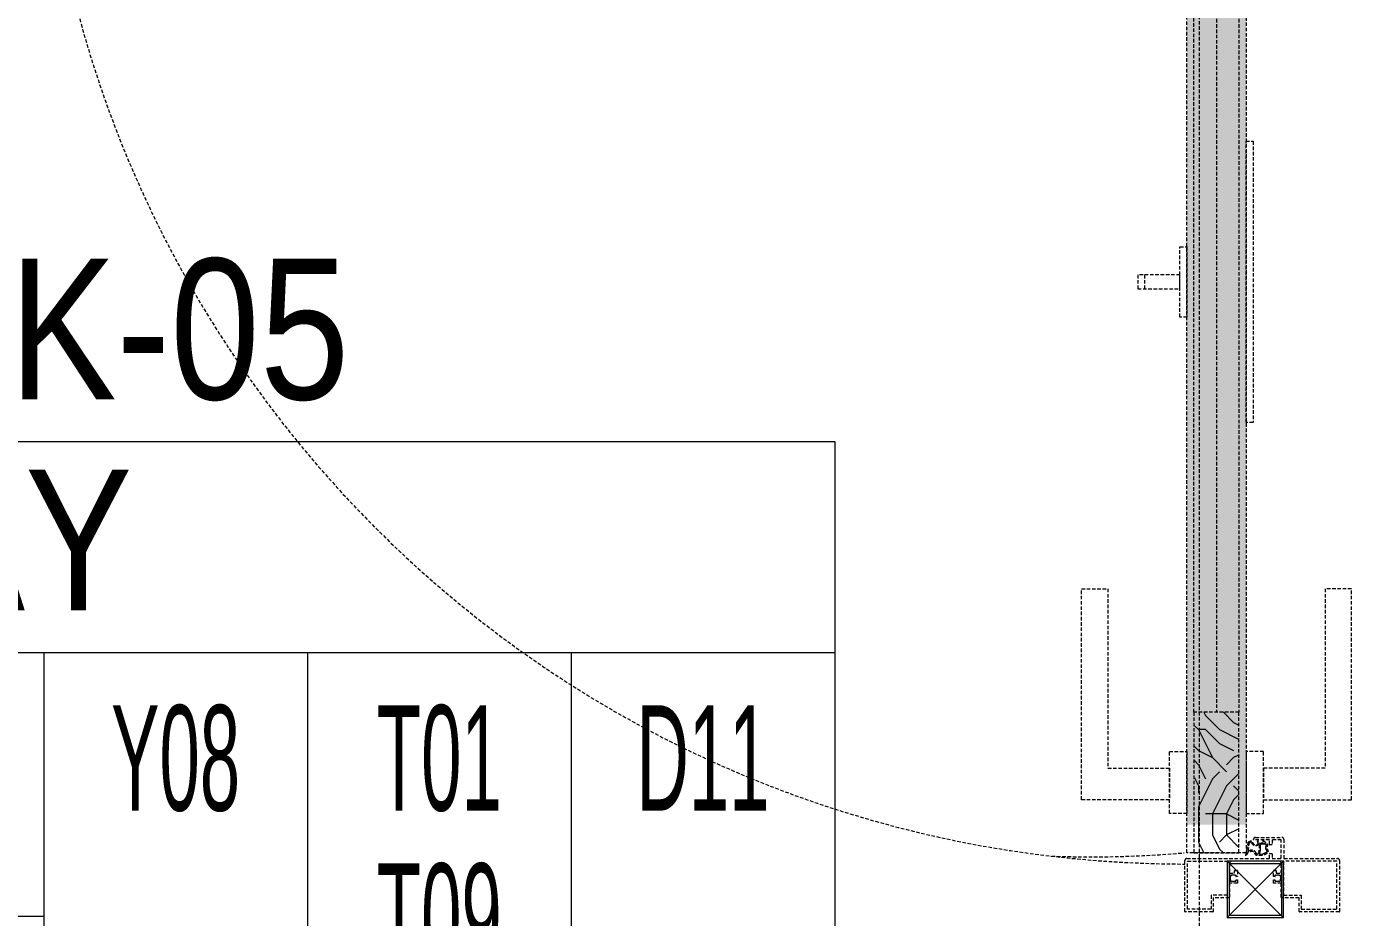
# Model space of a CAD drawing. Extents: x -1457 to 23780, y -2071 to 4205.
# Drawn here: x 1304.1 to 1398.3, y 412 to 475.4 of the extents above; entities that cross this region are included whole.
import ezdxf
from ezdxf.enums import TextEntityAlignment as Align

# ---------------------------------------------------------------- set-up
doc = ezdxf.new("R2010")
doc.units = 0
doc.header["$MEASUREMENT"] = 0
doc.linetypes.add('HIDDEN', pattern=[0.375, 0.25, -0.125])
doc.layers.get('0').update_dxf_attribs({"color": 9, "lineweight": 9})
doc.layers.add('10', color=9, linetype='Continuous', lineweight=9)
doc.layers.add('M-TEFRIS2-015', color=129, linetype='Continuous', lineweight=9)
doc.styles.add('Arial', font='arial.ttf', dxfattribs={"height": 2.5})
doc.styles.add('MuuM_TEXT-STANDART', font='ARIALN.TTF')

# ---------------------------------------------------------------- blocks, each defined once
blk = doc.blocks.new('p-korkasa_40x40')
at = {"layer": '10'}
for points in [[(-2, -2), (-2, -2, 4.557571570274368), (-2, -2), (2, -2.000000000000454, 6.895317174706505), (2, -2.000000000000454), (2, -2.000000000000454), (2, 2.000000000000454), (-2, 2), (-2, -2)], [(-1.85000000000582, -1.85000000000582), (-1.85000000000582, 1.85000000000582), (1.85000000000582, 1.85000000000582), (1.85000000000582, -1.85000000000582), (-1.85000000000582, -1.85000000000582, -4.556434831823175), (-1.85000000000582, -1.85000000000582)]]:
    blk.add_lwpolyline(points, format="xyb", close=True, dxfattribs=at)
for points in [[(2, -2.000000000000454), (-2, 2)], [(2, 2.000000000000454), (-2, -1.96874570933869)]]:
    blk.add_lwpolyline(points, dxfattribs=at)
blk = doc.blocks.new('0_roomno2')
blk.add_lwpolyline([(19.375, -10.50000000000218), (0, -10.50000000000218), (0, 0), (19.375, 0)], close=True)
for points in [[(0, -3.000000000001454), (19.375, -3.000000000001454)], [(8.125, -3.000000000001454), (8.125, -10.50000000000218)], [(11.875, -3.000000000001454), (11.875, -10.50000000000218)], [(15.625, -3.000000000001454), (15.625, -10.50000000000218)], [(0, -6.750000000001456), (8.125, -6.750000000001456)]]:
    blk.add_lwpolyline(points)
at = {"style": 'Arial'}
blk.add_attdef('ODANO', (0, 1.170000000001164), '', height=2, dxfattribs=at)
blk.add_attdef('MEKANADI', text='', height=2, dxfattribs=at).set_placement((0.3500000000000002, -3.000000000001454), align=Align.BOTTOM_LEFT)
at = {"style": 'MuuM_TEXT-STANDART', "width": 0.6}
for tag, p in [('YER01', (10, -4.500000000001454)), ('TAVAN01', (13.75, -4.500000000001454)), ('DUVAR01', (17.5, -4.500000000001454)), ('YER02', (10, -6.750000000001456)), ('TAVAN02', (13.75, -6.750000000001456)), ('DUVAR02', (17.5, -6.750000000001456)), ('YER03', (10, -9.000000000001457)), ('TAVAN03', (13.75, -9.000000000001457)), ('DUVAR03', (17.5, -9.000000000001457))]:
    blk.add_attdef(tag, text='', height=1.5, dxfattribs=at).set_placement(p, align=Align.MIDDLE_CENTER)
for tag, p in [('M2', (0.3500000000000001, -4.875000000001454)), ('TEMIZTAVANYUKSEKLIGI', (1.799999999999999, -8.607952679349546))]:
    blk.add_attdef(tag, text='', height=1.5, dxfattribs=at).set_placement(p, align=Align.MIDDLE_LEFT)

msp = doc.modelspace()

# ---------------------------------------------------------------- hatches: boundary and pattern name
at = {"layer": 'M-TEFRIS2-015', "linetype": 'HIDDEN', "lineweight": 0}
h = msp.add_hatch(color=256, dxfattribs=at)
h.dxf.hatch_style = 1
h.paths.add_polyline_path([(1386.630007707659, 497.3997076601809), (1386.630007707659, 418.6050017777525), (1390.83000770766, 418.6050017777525), (1390.83000770766, 497.3997076601809)])
h = msp.add_hatch(dxfattribs=at)
h.set_pattern_fill('LOGEND', color=256, scale=10, style=0)
h.set_pattern_definition([(180, (2903.941827817016, -1465.639526717205), (-9.999999999999996, -10), [3, -7]), (180, (2903.941827817016, -1466.139526717205), (-9.999999999999996, -10), [3, -7]), (180, (2903.441827817016, -1467.139526717205), (-9.999999999999996, -10), [2, -8]), (180, (2902.941827817016, -1468.139526717205), (-9.999999999999996, -10), [1.5, -8.5]), (180, (2902.941827817016, -1469.139526717205), (-9.999999999999996, -10), [1, -9]), (180, (2905.441827817016, -1470.139526717205), (-9.999999999999996, -10), [0.5, -2.5, 0.5, -6.5]), (180, (2903.941827817016, -1470.639526717205), (-9.999999999999996, -10), [0.5, -4, 1.5, -4]), (180, (2901.941827817016, -1471.139526717205), (-9.999999999999996, -10), [0.5, -0.5, 0.5, -8.5]), (180, (2902.441827817016, -1471.639526717205), (-9.999999999999996, -10), [0.5, -9.5]), (180, (2902.941827817016, -1472.639526717205), (-9.999999999999996, -10), [1.5, -8.5]), (180, (2902.941827817016, -1473.639526717205), (-9.999999999999996, -10), [2, -8]), (180, (2903.441827817016, -1474.639526717205), (-9.999999999999996, -10), [2.5, -3, 0.5, -4]), (270, (2907.441827817016, -1468.639526717205), (10, -9.999999999999996), [0.5, -1, 2.5, -6]), (270, (2906.941827817016, -1469.639526717205), (10, -9.999999999999996), [0.5, -0.5, 1.5, -7.5]), (270, (2906.441827817016, -1473.639526717205), (10, -9.999999999999996), [1, -9]), (270, (2905.941827817016, -1469.639526717205), (10, -9.999999999999996), [2, -3, 0.5, -4.5]), (270, (2905.441827817016, -1475.139526717205), (10, -9.999999999999996), [0.5, -9.5]), (270, (2904.941827817016, -1470.139526717205), (10, -9.999999999999996), [1.5, -8.5]), (270, (2903.941827817016, -1470.639526717205), (10, -9.999999999999996), [1, -9]), (270, (2902.941827817016, -1470.639526717205), (10, -9.999999999999996), [0.5, -1.5, 1.5, -6.5]), (270, (2902.441827817016, -1471.139526717205), (10, -9.999999999999996), [0.5, -9.5]), (270, (2901.941827817016, -1469.139526717205), (10, -9.999999999999996), [1.399999999999999, -8.6]), (270, (2901.441827817016, -1467.139526717205), (10, -9.999999999999996), [1, -9]), (270, (2900.441827817016, -1471.139526717205), (10, -9.999999999999996), [0.5, -9.5]), (270, (2899.441827817016, -1470.639526717205), (10, -9.999999999999996), [1.5, -8.5]), (270, (2898.441827817016, -1470.639526717205), (10, -9.999999999999996), [1.5, -8.5]), (225.0000000000001, (2899.941827817016, -1466.639526717205), (3.3e-15, -10.00000000019025), [0.7071000000000001, -0.7071000000000001, 0.7071000000000001, -12.02083562]), (225.0000000000001, (2901.941827817016, -1469.139526717205), (3.3e-15, -10.00000000019025), [1.414199999999999, -12.72793562]), (225.0000000000001, (2905.941827817016, -1474.139526717205), (3.3e-15, -10.00000000019025), [1.414199999999999, -12.72793562]), (225.0000000000001, (2903.941827817016, -1471.639526717205), (3.3e-15, -10.00000000019025), [1.414199999999999, -12.72793562]), (225.0000000000001, (2903.441827817016, -1469.639526717205), (3.3e-15, -10.00000000019025), [1.414199999999999, -12.72793562]), (225.0000000000001, (2900.441827817016, -1467.639526717205), (3.3e-15, -10.00000000019025), [1.414199999999999, -12.72793562]), (225.0000000000001, (2901.441827817016, -1468.139526717205), (3.3e-15, -10.00000000019025), [2.121319999999998, -12.02081562]), (225.0000000000001, (2904.441827817016, -1472.639526717205), (3.3e-15, -10.00000000019025), [0.7071000000000001, -13.43503562]), (225.0000000000001, (2904.941827817016, -1473.639526717205), (3.3e-15, -10.00000000019025), [0.7071000000000001, -13.43503562]), (225.0000000000001, (2900.941827817016, -1473.639526717205), (3.3e-15, -10.00000000019025), [0.7071000000000001, -13.43503562]), (225.0000000000001, (2904.941827817016, -1468.639526717205), (3.3e-15, -10.00000000019025), [0.7071000000000001, -13.43503562]), (225.0000000000001, (2899.441827817016, -1472.139526717205), (3.3e-15, -10.00000000019025), [0.7071000000000001, -13.43503562]), (225.0000000000001, (2902.941827817016, -1471.139526717205), (3.3e-15, -10.00000000019025), [0.7071000000000001, -13.43503562]), (225.0000000000001, (2901.941827817016, -1472.139526717205), (3.3e-15, -10.00000000019025), [0.7071000000000001, -13.43503562]), (315, (2902.441827817016, -1470.139526717205), (10.00000000019025, 3.3e-15), [0.7071000000000001, -0.7071000000000001, 2.121319999999998, -10.60661562]), (315, (2900.941827817016, -1470.139526717205), (10.00000000019025, 3.3e-15), [0.7071000000000001, -13.43503562]), (315, (2900.941827817016, -1466.639526717205), (10.00000000019025, 3.3e-15), [0.7071000000000001, -13.43503562]), (315, (2902.941827817016, -1469.139526717205), (10.00000000019025, 3.3e-15), [0.7071000000000001, -13.43503562]), (315, (2901.441827817016, -1471.139526717205), (10.00000000019025, 3.3e-15), [0.7071000000000001, -13.43503562]), (315, (2903.941827817016, -1468.639526717205), (10.00000000019025, 3.3e-15), [0.7071000000000001, -13.43503562]), (315, (2899.941827817016, -1468.639526717205), (10.00000000019025, 3.3e-15), [0.7071000000000001, -13.43503562]), (315, (2906.941827817016, -1465.639526717205), (10.00000000019025, 3.3e-15), [0.7071000000000001, -13.43503562]), (315, (2906.441827817016, -1466.139526717205), (10.00000000019025, 3.3e-15), [1.414199999999999, -12.72793562]), (315, (2905.941827817016, -1466.639526717205), (10.00000000019025, 3.3e-15), [1.414199999999999, -12.72793562]), (315, (2904.941827817016, -1466.639526717205), (10.00000000019025, 3.3e-15), [1.414199999999999, -12.72793562]), (315, (2904.441827817016, -1467.639526717205), (10.00000000019025, 3.3e-15), [1.414199999999999, -12.72793562]), (315, (2900.441827817016, -1471.639526717205), (10.00000000019025, 3.3e-15), [1.414199999999999, -12.72793562]), (315, (2898.441827817016, -1466.639526717205), (10.00000000019025, 3.3e-15), [1.414199999999999, -12.72793562]), (315, (2897.941827817016, -1474.639526717205), (10.00000000019025, 3.3e-15), [1.414199999999999, -12.72793562]), (315, (2897.941827817016, -1473.639526717205), (10.00000000019025, 3.3e-15), [1.414199999999999, -12.72793562]), (315, (2898.941827817016, -1473.139526717205), (10.00000000019025, 3.3e-15), [1.414199999999999, -12.72793562]), (315, (2905.941827817016, -1473.139526717205), (10.00000000019025, 3.3e-15), [2.121319999999998, -12.02081562]), (315, (2899.441827817016, -1472.139526717205), (10.00000000019025, 3.3e-15), [2.121319999999998, -12.02081562]), (206.5650512000001, (2904.941827817016, -1475.139526717205), (-10.00000000000094, -4.0006493e-09), [1.117999999999998, -21.24267976999997]), (206.5650512000001, (2904.941827817016, -1470.139526717205), (-10.00000000000094, -4.0006493e-09), [1.117999999999998, -21.24267976999997]), (206.5650512000001, (2903.941827817016, -1473.139526717205), (-10.00000000000094, -4.0006493e-09), [1.117999999999998, -21.24267976999997]), (206.5650512000001, (2900.941827817016, -1466.139526717205), (-10.00000000000094, -4.0006493e-09), [1.117999999999998, -21.24267976999997]), (206.5650512000001, (2901.441827817016, -1467.139526717205), (-10.00000000000094, -4.0006493e-09), [1.117999999999998, -21.24267976999997]), (206.5650512000001, (2904.441827817016, -1469.139526717205), (-10.00000000000094, -4.0006493e-09), [1.117999999999998, -21.24267976999997]), (206.5650512000001, (2904.441827817016, -1474.139526717205), (-10.00000000000094, -4.0006493e-09), [1.117999999999998, -21.24267976999997]), (206.5650512000001, (2901.441827817016, -1471.139526717205), (-10.00000000000094, -4.0006493e-09), [2.235999999999996, -20.12467976999998]), (243.4349488200001, (2901.441827817016, -1472.639526717205), (-5.099821e-10, -10.00000000000094), [1.117999999999975, -21.24267976999961]), (243.4349488200001, (2899.941827817016, -1469.639526717205), (-5.099821e-10, -10.00000000000094), [1.117999999999975, -21.24267976999961]), (243.4349488200001, (2904.941827817016, -1471.639526717205), (-5.099821e-10, -10.00000000000094), [1.117999999999975, -21.24267976999961]), (243.4349488200001, (2906.941827817016, -1472.139526717205), (-5.099821e-10, -10.00000000000094), [1.117999999999975, -21.24267976999961]), (243.4349488200001, (2900.941827817016, -1470.139526717205), (-5.099821e-10, -10.00000000000094), [1.117999999999975, -21.24267976999961]), (243.4349488200001, (2901.941827817016, -1470.139526717205), (-5.099821e-10, -10.00000000000094), [1.117999999999975, -21.24267976999961]), (243.4349488200001, (2905.941827817016, -1471.639526717205), (-5.099821e-10, -10.00000000000094), [2.23599999999995, -20.12467976999961]), (243.4349488200001, (2898.441827817016, -1468.139526717205), (-5.099821e-10, -10.00000000000094), [2.23599999999995, -20.12467976999961]), (243.4349488200001, (2899.441827817016, -1468.639526717205), (-5.099821e-10, -10.00000000000094), [2.23599999999995, -20.12467976999961]), (296.5650512000001, (2907.441827817016, -1467.139526717205), (4.0006526e-09, -10.00000000000094), [1.117999999999979, -21.24267976999967]), (296.5650512000001, (2907.441827817016, -1472.639526717205), (4.0006526e-09, -10.00000000000094), [1.117999999999979, -21.24267976999967]), (296.5650512000001, (2905.441827817016, -1465.639526717205), (4.0006526e-09, -10.00000000000094), [1.117999999999979, -21.24267976999967]), (296.5650512000001, (2906.441827817016, -1474.639526717205), (4.0006526e-09, -10.00000000000094), [1.117999999999979, -21.24267976999967]), (296.5650512000001, (2905.441827817016, -1468.639526717205), (4.0006526e-09, -10.00000000000094), [1.117999999999979, -21.24267976999967]), (296.5650512000001, (2903.441827817016, -1469.639526717205), (4.0006526e-09, -10.00000000000094), [1.117999999999979, -21.24267976999967]), (296.5650512000001, (2902.441827817016, -1471.639526717205), (4.0006526e-09, -10.00000000000094), [1.117999999999979, -21.24267976999967]), (296.5650512000001, (2906.941827817016, -1467.639526717205), (-3.2114650989e-06, -10.00000160773382), [1.117999999999979, -21.24267976999967]), (296.5650512000001, (2904.441827817016, -1469.139526717205), (4.0006526e-09, -10.00000000000094), [1.117999999999979, -21.24267976999967]), (296.5650512000001, (2901.441827817016, -1468.139526717205), (4.0006526e-09, -10.00000000000094), [1.117999999999979, -21.24267976999967]), (296.5650512000001, (2900.441827817016, -1469.139526717205), (4.0006526e-09, -10.00000000000094), [1.117999999999979, -21.24267976999967]), (296.5650512000001, (2898.441827817016, -1472.139526717205), (4.0006526e-09, -10.00000000000094), [1.117999999999979, -21.24267976999967]), (296.5650512000001, (2905.941827817016, -1475.139526717205), (4.0006526e-09, -10.00000000000094), [1.117999999999979, -21.24267976999967]), (296.5650512000001, (2907.441827817016, -1474.639526717205), (4.0006526e-09, -10.00000000000094), [2.235999999999958, -20.12467976999968]), (296.5650512000001, (2905.941827817016, -1467.639526717205), (4.0006526e-09, -10.00000000000094), [2.235999999999958, -20.12467976999968]), (333.4349488200001, (2907.441827817016, -1466.139526717205), (10.00000000000094, -5.099854e-10), [1.117999999999995, -21.24267976999997]), (333.4349488200001, (2898.941827817016, -1465.639526717205), (10.00000000000094, -5.099854e-10), [1.117999999999995, -21.24267976999997]), (333.4349488200001, (2899.441827817016, -1470.639526717205), (10.00000000000094, -5.099854e-10), [1.117999999999995, -21.24267976999997]), (333.4349488200001, (2903.441827817016, -1467.139526717205), (10.00000000000094, -5.099854e-10), [1.117999999999995, -21.24267976999997]), (333.4349488200001, (2903.941827817016, -1466.139526717205), (10.00000000000094, -5.099854e-10), [1.117999999999995, -21.24267976999997]), (333.4349488200001, (2902.941827817016, -1468.139526717205), (10.00000000000094, -5.099854e-10), [1.117999999999995, -21.24267976999997]), (333.4349488200001, (2899.941827817016, -1474.139526717205), (10.00000000000094, -5.099854e-10), [1.117999999999995, -21.24267976999997]), (333.4349488200001, (2898.941827817016, -1474.639526717205), (10.00000000000094, -5.099854e-10), [2.235999999999995, -20.12467976999997])])
h.paths.add_polyline_path([(1390.33000770766, 420.3370451003793), (1390.297678998588, 420.3370451003793), (1390.297678998588, 421.1320359404854), (1390.33000770766, 421.1320359404854), (1390.33000770766, 421.6500017778308), (1390.297678998588, 421.6500017778308), (1390.297678998588, 422.6000017778279), (1387.162336416732, 422.6000017778279), (1387.162336416732, 421.6500017778308), (1387.130007707659, 421.6500017778308), (1387.130007707659, 421.1320359404854), (1387.162336416732, 421.1320359404854), (1387.162336416732, 420.3370451003793), (1387.130007707659, 420.3370451003793), (1387.130007707659, 416.6000017778279), (1390.33000770766, 416.6000017778279)])
h.paths.add_polyline_path([(1390.297678998588, 424.0679676151703), (1390.297678998588, 424.8629584552764), (1390.33000770766, 424.8629584552764), (1390.33000770766, 426.5999131923891), (1387.130007707659, 426.5999131923891), (1387.130007707659, 424.8629584552764), (1387.162336416732, 424.8629584552764), (1387.162336416732, 424.0679676151703), (1387.130007707659, 424.0679676151703), (1387.130007707659, 423.5500017778322), (1387.162336416732, 423.5500017778249), (1387.162336416732, 422.6000017778279), (1390.297678998588, 422.6000017778279), (1390.297678998588, 423.5500017778249), (1390.33000770766, 423.5500017778249), (1390.33000770766, 424.0679676151703)])
h = msp.add_hatch(color=256, dxfattribs=at)
edge = h.paths.add_edge_path()
edge.add_spline(control_points=[(1392.036983317419, 417.4875849081363), (1392.090645152977, 417.448111251957), (1392.187889908604, 417.3765779916866), (1392.28237865636, 417.2697990549714), (1392.389973146484, 417.1836561201053), (1392.335140735311, 417.0748472653577), (1392.299365837403, 416.9726045342904), (1392.323638926464, 416.8640662662947), (1392.390985115555, 416.7795992070387), (1392.393682508846, 416.6864932934259), (1392.390199992918, 416.5719049740728), (1392.22877191981, 416.5007556173441), (1392.055616210262, 416.416275801821), (1391.820895204117, 416.395587787214), (1391.664388557092, 416.4208048923319), (1391.517092218266, 416.4138611055023), (1391.504467179868, 416.5276858431316), (1391.420500364471, 416.5995365107083), (1391.335407348273, 416.7129635865276), (1391.210456884204, 416.6907064120242), (1391.09384595447, 416.6731897568025), (1390.948190137235, 416.6324224687851), (1390.900465839459, 416.5055644163804), (1390.851973847279, 416.3281584765064), (1390.830200101769, 416.3762359973043), (1390.823101392631, 416.400548563528)], knot_values=[0, 0, 0, 0, 1.972481329933421, 3.574485720078666, 4.459231721842631, 5.627326994262999, 6.631388320856649, 7.787072978740821, 8.75015276194368, 9.776376719050775, 10.52172028727109, 11.98318526219924, 14.34903833668033, 16.62296311174929, 18.66660599276623, 19.53265988375316, 20.30320742306432, 21.53106540985929, 22.8950020509257, 24.14050273090668, 24.94140504827469, 26.57643914558082, 28.1214307914516, 29.40842415818681, 30.06904306217089, 30.06904306217089, 30.06904306217089, 30.06904306217089], degree=3, periodic=0)
edge.add_arc((1390.842299790576, 416.4061540533585), 0.0200000000000125, -189.69612773739186, -163.72341211280377, ccw=False)
edge.add_line((1390.822585493497, 416.4095225085912), (1390.985229493072, 417.3614164500941))
edge.add_spline(control_points=[(1390.985229493072, 417.3614164500977), (1391.031550747943, 417.3887897775858), (1391.097070919968, 417.4433056946291), (1391.200884415706, 417.4490576892276), (1391.263174485193, 417.4330596056825), (1391.256544648571, 417.4336970189324), (1391.280435089637, 417.362302728674), (1391.280435089637, 417.362302728674)], knot_values=[0, 0, 0, 0, 0.2230052084876708, 0.4469780816912642, 0.8022655540997069, 1.018676818468204, 1.060393501096338, 1.060393501096338, 1.060393501096338, 1.060393501096338], degree=3, periodic=0)
edge.add_arc((1391.514909220416, 417.4157659592165), 0.2404920685283454, -167.1553904040016, -38.85763869546319)
edge.add_spline(control_points=[(1391.702182129724, 417.2648842424169), (1391.684441466648, 417.2912039481671), (1391.685451435278, 417.3492567965586), (1391.631511389744, 417.445960109806), (1391.749263165562, 417.4443858362865), (1391.760593196799, 417.2513174695923), (1391.915031931236, 417.3138034113945), (1392.16289172992, 417.30124287121), (1392.028839469502, 417.417383378408), (1392.034766067234, 417.468471786633), (1392.036983317419, 417.4875849081363)], knot_values=[1.684532790128255, 1.684532790128255, 1.684532790128255, 1.684532790128255, 1.827512949640418, 2.001131811412198, 2.034132841388928, 2.383878172112238, 2.570749579948123, 2.81730155771981, 2.995364809708569, 3.101801527567439, 3.101801527567439, 3.101801527567439, 3.101801527567439], degree=3, periodic=0)
edge = h.paths.add_edge_path(flags=16)
edge.add_spline(control_points=[(1391.011673775873, 416.707551333624), (1391.028319053534, 416.7238300730824), (1391.047650359244, 416.7400837270252), (1391.085306554294, 416.7628785428533), (1391.099887518372, 416.7699050829324), (1391.10841273854, 416.7737748017025)], knot_values=[4.696285649924368, 4.696285649924368, 4.696285649924368, 4.696285649924368, 4.79612257682362, 4.79612257682362, 4.854419796380462, 4.854419796380462, 4.854419796380462, 4.854419796380462], degree=3, periodic=0)
edge.add_spline(control_points=[(1391.10841273854, 416.7737748017025), (1391.111439315278, 416.7736096056033), (1391.114476544037, 416.7736574609007), (1391.124276191378, 416.774004266932), (1391.13189163883, 416.7745161827406), (1391.148360189316, 416.7759316280863), (1391.157043958774, 416.7768046813217), (1391.17471694461, 416.7788398863704), (1391.183412986778, 416.7799793775193), (1391.208794622285, 416.7836637597575), (1391.227115309364, 416.786535461717), (1391.268763494849, 416.7898079060033), (1391.292039067324, 416.7904970256277), (1391.329185787465, 416.7844535744734), (1391.342066002082, 416.7812214465303), (1391.373560856817, 416.7702323379126), (1391.390617951525, 416.7608645513392), (1391.420626876352, 416.7402678223079), (1391.433637778147, 416.7287547862288), (1391.457059346863, 416.7057050828007), (1391.467219533275, 416.6945459665803), (1391.485164305413, 416.673770729547), (1391.493132073701, 416.6639948487718), (1391.509048714521, 416.6448347577243), (1391.517204150005, 416.6350385211699), (1391.539912132732, 416.6055999203454), (1391.554768403334, 416.5841665777189), (1391.56736896425, 416.5585889879512)], knot_values=[3.795205768767631, 3.795205768767631, 3.795205768767631, 3.795205768767631, 3.825435281411388, 3.825435281411388, 3.876175829762433, 3.876175829762433, 3.923120005564896, 3.923120005564896, 3.970064181367359, 3.970064181367359, 4.056079576782028, 4.056079576782028, 4.1420949721967, 4.1420949721967, 4.181856208153813, 4.181856208153813, 4.244411595576305, 4.244411595576305, 4.309456277789172, 4.309456277789172, 4.374500960002043, 4.374500960002043, 4.436400391423946, 4.436400391423946, 4.498299822845847, 4.498299822845847, 4.605733337985941, 4.605733337985941, 4.605733337985941, 4.605733337985941], degree=3, periodic=0)
edge.add_arc((1391.635544937562, 416.5921752450158), 0.0759999999999773, -153.7732677223272, -27.22218999252709)
edge.add_arc((1390.731878220777, 416.9772267470544), 1.058097748058568, -383.3761552425167, -348.8376998673891)
edge.add_arc((1391.750333807558, 417.1782122623335), 0.0200000000000284, -348.9000715373778, -239.8045860840282)
edge.add_arc((1391.525456724888, 417.4619988612321), 0.3422998841750275, -515.5119483040049, -411.12873204405867, ccw=False)
edge.add_arc((1391.146681207079, 417.2980223402119), 0.0708012071070941, -341.8184495585258, -180.1577279099494)
edge.add_line((1391.07588026825, 417.2982172465781), (1390.977975652022, 416.7252184807076))
edge.add_arc((1390.997689949101, 416.7218500254821), 0.019999999999999, -189.6961277305409, -45.63783906560229)
edge = h.paths.add_edge_path(flags=16)
edge.add_spline(control_points=[(1391.881515007673, 416.4722238999457), (1391.883446699339, 416.4727572476477), (1391.885380426338, 416.4732956704902), (1391.920586570865, 416.4831788374649), (1391.95446876618, 416.4939884126652), (1391.98892921575, 416.5058144624127), (1391.990070645108, 416.5062071522698), (1391.991211487744, 416.5066006077832)], knot_values=[2.606882164150666, 2.606882164150666, 2.606882164150666, 2.606882164150666, 2.618308665253161, 2.618308665253161, 2.814704777591772, 2.814704777591772, 2.821436412206805, 2.821436412206805, 2.821436412206805, 2.821436412206805], degree=3, periodic=0)
edge.add_spline(control_points=[(1391.991211487744, 416.5066006077832), (1392.023354842902, 416.5176862561129), (1392.055032434066, 416.5293797030245), (1392.087749070295, 416.5420388411076), (1392.089253863513, 416.5426225579431), (1392.090758898805, 416.5432078258746)], knot_values=[2.408074102405524, 2.408074102405524, 2.408074102405524, 2.408074102405524, 2.597738580129102, 2.597738580129102, 2.606882164150666, 2.606882164150666, 2.606882164150666, 2.606882164150666], degree=3, periodic=0)
edge.add_spline(control_points=[(1392.090758898805, 416.5432078258746), (1392.105417278173, 416.5489080772095), (1392.120098620246, 416.554755464349), (1392.151314176583, 416.5674640708166), (1392.167953389053, 416.5743959503234), (1392.1975944201, 416.5869917550444), (1392.21024424272, 416.5923920929781), (1392.222921132074, 416.5979450468003)], knot_values=[2.149006277224146, 2.149006277224146, 2.149006277224146, 2.149006277224146, 2.238060749371884, 2.238060749371884, 2.336258805541189, 2.336258805541189, 2.408074102405524, 2.408074102405524, 2.408074102405524, 2.408074102405524], degree=3, periodic=0)
edge.add_spline(control_points=[(1392.222921132074, 416.5979450468003), (1392.22757823627, 416.5999850334119), (1392.232238993409, 416.6020456171318), (1392.245569514358, 416.6080102681954), (1392.25360947353, 416.6118307683064), (1392.267777085781, 416.6189465453717), (1392.27393450982, 416.6222436850294), (1392.284290391824, 416.6282360481928), (1392.28832746097, 416.6307378737547), (1392.292064481779, 416.6337033709497)], knot_values=[1.977607441624772, 1.977607441624772, 1.977607441624772, 1.977607441624772, 2.003990200929743, 2.003990200929743, 2.053089229014396, 2.053089229014396, 2.101047753119271, 2.101047753119271, 2.149006277224144, 2.149006277224144, 2.149006277224144, 2.149006277224144], degree=3, periodic=0)
edge.add_arc((1392.279632333768, 416.6493699498897), 0.0200000000000304, -411.5663893431631, -360.5555631517887)
edge.add_spline(control_points=[(1392.299491779253, 416.6470030056735), (1392.29962596839, 416.6481288969298), (1392.299735109638, 416.6492721679388), (1392.300233630762, 416.6553793576095), (1392.300476451059, 416.6614911169236), (1392.30085463803, 416.6787189728275), (1392.300841918368, 416.6905710594001), (1392.300539801028, 416.7006403921914)], knot_values=[1.69878072459484, 1.69878072459484, 1.69878072459484, 1.69878072459484, 1.709176364630534, 1.709176364630534, 1.751194216338215, 1.751194216338215, 1.814824352558606, 1.814824352558606, 1.814824352558606, 1.814824352558606], degree=3, periodic=0)
edge.add_spline(control_points=[(1392.300539801028, 416.7006403921914), (1392.300536899897, 416.7007370846186), (1392.30053397208, 416.7008336126601), (1392.300253042402, 416.7099959665502), (1392.299665856121, 416.7178336845536), (1392.298395350117, 416.7278068300002), (1392.297911011035, 416.7308334817062), (1392.296796974151, 416.7364017874497), (1392.296335112896, 416.7383142659892), (1392.295071939072, 416.7429610692561), (1392.294111955107, 416.7457385837188), (1392.29225922369, 416.7498949914007), (1392.291521648909, 416.751388187171), (1392.289865737395, 416.7545826329733), (1392.289069645325, 416.7560789795825), (1392.286850055603, 416.760094397061), (1392.285823443017, 416.7618650637232), (1392.284731658725, 416.76369421048)], knot_values=[1.498288754767149, 1.498288754767149, 1.498288754767149, 1.498288754767149, 1.498899773643438, 1.498899773643438, 1.55638679152604, 1.55638679152604, 1.58513030046734, 1.58513030046734, 1.61387380940864, 1.61387380940864, 1.646408564364206, 1.646408564364206, 1.665384561853024, 1.665384561853024, 1.684360559341839, 1.684360559341839, 1.69878072459484, 1.69878072459484, 1.69878072459484, 1.69878072459484], degree=3, periodic=0)
edge.add_line((1392.284731658725, 416.76369421048), (1392.25869463909, 416.8073159499836))
edge.add_line((1392.258694639087, 416.8073159499836), (1392.22552139795, 416.8928284632639))
edge.add_line((1392.225521397952, 416.8928284632639), (1392.217323249144, 416.9684880883178))
edge.add_line((1392.217323249144, 416.9684880883215), (1392.23846021873, 417.073849901848))
edge.add_spline(control_points=[(1392.238460218734, 417.073849901848), (1392.241739638594, 417.0828771573579), (1392.245222364072, 417.0916369210609), (1392.256146164207, 417.1179782672989), (1392.263398765161, 417.1337313733093), (1392.268215879769, 417.1461774993149)], knot_values=[0.9322138717899155, 0.9322138717899155, 0.9322138717899155, 0.9322138717899155, 0.9728151593248144, 0.9728151593248144, 1.059280169269481, 1.059280169269481, 1.059280169269481, 1.059280169269481], degree=3, periodic=0)
edge.add_arc((1392.249564144182, 417.1533964161063), 0.0199999999999873, -384.1288367209763, -311.1876026072526)
edge.add_spline(control_points=[(1392.263013370888, 417.1681990611687), (1392.255482760876, 417.1750411411413), (1392.245197546272, 417.1839248757315), (1392.235463880719, 417.1928637870587), (1392.235448593477, 417.1928778269721), (1392.235433307553, 417.1928918665581)], knot_values=[0.6191493752113117, 0.6191493752113117, 0.6191493752113117, 0.6191493752113117, 0.6800377646677511, 0.6800377646677511, 0.6801335518299229, 0.6801335518299229, 0.6801335518299229, 0.6801335518299229], degree=3, periodic=0)
edge.add_line((1392.235433307553, 417.1928918665581), (1392.208595415995, 417.2183871824491))
edge.add_arc((1392.155437513349, 417.1640710947177), 0.0760000000000115, -314.38258039392, -291.8248503193476)
edge.add_line((1392.183692071609, 417.2346237696329), (1392.109027105997, 417.2376981959897))
edge.add_line((1392.109027105995, 417.2376981959824), (1392.025724473851, 417.2334577644579))
edge.add_line((1392.025724473853, 417.2334577644651), (1391.945828700043, 417.2293907554267))
edge.add_line((1391.945828700042, 417.2293907554267), (1391.899358587328, 417.2270252439703))
edge.add_line((1391.899358587329, 417.2270252439703), (1391.899352892496, 417.2270219884522))
edge.add_arc((1391.909596188998, 417.151715449043), 0.0760000000000394, -262.254088892707, -172.7718027218857)
edge.add_line((1391.834200168578, 417.1421530170919), (1391.834240593339, 417.1422987455371))
edge.add_line((1391.83424059334, 417.1422987455371), (1391.84663865197, 417.0754666805442))
edge.add_line((1391.846638651969, 417.0754666805442), (1391.855978969535, 416.9845026610783))
edge.add_line((1391.855978969539, 416.9845026610856), (1391.854745907388, 416.8560225383881))
edge.add_line((1391.854745907385, 416.8560225383844), (1391.847310889767, 416.7884428038196))
edge.add_line((1391.847310889771, 416.7884428038233), (1391.816172803082, 416.647604181213))
edge.add_arc((1390.874426127491, 416.9296769387947), 0.9830828253785207, -381.0841378559761, -376.6740540243768, ccw=False)
edge.add_arc((1391.86128793723, 416.5454827944268), 0.0760000000000061, -203.6945358760281, -74.56496054228647)

# ---------------------------------------------------------------- linework, layer by layer
for p, q in [((1383.629961630402, 456.7000017631144), (1383.629961630402, 457.7000017631144)), ((1390.822585493497, 416.4095225085985), (1390.985229493072, 417.3614164500977)), ((1390.977975652022, 416.7252184807076), (1391.076184762664, 417.2999993374542)), ((1392.152060839264, 417.2398887822201), (1391.899388108443, 417.2270267467102))]:
    msp.add_line(p, q, dxfattribs=at)
for points in [[(1387.500009171701, 347.0000000046348), (1264.499999999861, 347.0000000046348), (1264.499999999861, 427.0000000046566), (1184.499999999861, 427.0000000046566), (1184.499999999861, 516.9999946859389), (1387.500006494978, 516.9999982322843)], [(1390.83000770766, 416.6000017778279), (1386.630007707659, 416.5997076601634), (1386.630007707659, 497.3997076601809), (1390.829587539596, 497.4000017484068)], [(1390.33000770766, 426.5999131923891), (1387.130007707659, 426.5999131923891), (1387.130007707659, 489.3997190726295), (1390.330009067693, 489.399709008183)], [(1390.829797623628, 467.1997076601692), (1391.329797623628, 467.1997076601692), (1391.329797623628, 447.1997076601692), (1390.829797623628, 447.1997076601692)], [(1386.129961630402, 459.7000017631144), (1386.629961630402, 459.7000017631144), (1386.629961630402, 454.7000017631144), (1386.129961630402, 454.7000017631144)], [(1383.129961630402, 456.7000017631144), (1386.129961630402, 456.7000017631144), (1386.129961630402, 457.7000017631144), (1383.129961630402, 457.7000017631144)], [(1389.500007707658, 413.5800017778893), (1388.340007707655, 413.5800017778893), (1388.340007707655, 412.6000017778279), (1386.680007707659, 412.6000017778279), (1386.680007707659, 416.0000017778293), (1389.500007707658, 416.0000017778293)], [(1397.280007707661, 412.6000017778279), (1397.280007707661, 416.000001777822), (1393.500007707662, 416.0000017778293), (1393.500007707662, 413.5800017778893), (1394.76000770766, 413.5800017778893), (1394.76000770766, 412.6000017778279)]]:
    msp.add_lwpolyline(points, close=True, dxfattribs=at)
for points in [[(1388.730008387676, 489.3997125952956), (1388.730007707662, 426.5999131923891)], [(1385.379867291191, 420.3778120257703), (1379.129867291191, 420.3778120257703), (1379.129867291191, 435.3778120257703), (1381.004867291191, 435.3778120257703), (1381.004867291191, 422.6278120257703), (1381.004867291191, 422.6278120257703), (1385.379867291191, 422.6278120257703), (1385.379867291191, 420.3778120257703)], [(1392.080002836356, 420.3778023984232), (1398.330002836356, 420.3778023984232), (1398.330002836356, 435.3778023984232), (1396.455002836356, 435.3778023984232), (1396.455002836356, 422.6278023984232), (1396.455002836356, 422.6278023984232), (1392.080002836356, 422.6278023984232), (1392.080002836356, 420.3778023984232)], [(1387.130007707659, 426.5999131923891), (1387.130007707659, 426.5999131923891), (1387.130007707659, 416.6000017778279), (1390.33000770766, 416.6000017778279), (1390.33000770766, 426.5999132044453)], [(1386.629867291191, 419.4028120257681), (1385.379867291191, 419.4028120257681), (1385.379867291191, 423.8028120257695), (1386.629867291191, 423.8028120257695), (1386.629867291191, 419.4028120257681)], [(1390.830002836356, 419.402802398421), (1392.080002836356, 419.402802398421), (1392.080002836356, 423.8028023984225), (1390.830002836356, 423.8028023984225), (1390.830002836356, 419.402802398421)], [(1391.785294154473, 416.5445106924162), (1391.816172803079, 416.647604181213), (1391.847310889771, 416.7884428038233), (1391.854745907385, 416.8560225383844), (1391.855978969539, 416.9845026610856), (1391.846638651969, 417.0754666805442), (1391.83424059334, 417.1422987455371), (1391.849900607616, 417.1987520046532), (1391.899352892495, 417.2270219884522), (1391.945828700042, 417.2293907554267), (1392.025724473853, 417.2334577644651), (1392.109027105995, 417.2376981959824), (1392.183692071609, 417.2346237696329), (1392.208595415992, 417.2183871824454), (1392.235433307556, 417.1928918665581), (1392.269028348292, 417.1579947591017), (1392.23846021873, 417.0738499018407), (1392.217323249144, 416.9684880883215), (1392.225521397952, 416.8928284632639), (1392.258694639087, 416.8073159499836), (1392.284731658725, 416.76369421048), (1392.300539801028, 416.7006403921841), (1392.292064481782, 416.6337033709497), (1392.222921132074, 416.5979450468003), (1392.090758898808, 416.5432078258746), (1391.991211487744, 416.5066006077832), (1391.881515007673, 416.4722238999457), (1391.803817245531, 416.4957523249395), (1391.803817289641, 416.4957522739642), (1391.785294154473, 416.5445106924162)]]:
    msp.add_lwpolyline(points, dxfattribs=at)
msp.add_lwpolyline([(1394.625007707658, 412.4000017778235, -0.4142135623730951), (1394.600007707661, 412.4250017778249), (1394.600007707661, 413.400001777889), (1393.36500770766, 413.400001777889, -0.4142135623730951), (1393.340007707659, 413.4250017778904), (1393.340007707659, 414.4454558571379), (1392.781204623469, 414.4454558571379), (1392.781204623469, 414.6754558571411), (1392.89049394535, 414.6754558571411), (1392.854636052649, 414.6395979644367, 0.0916730868048769), (1392.925346730768, 414.5688872863175), (1392.961439041952, 414.604979597505, 0.2882609505077494), (1393.200970204984, 414.604979597505), (1393.237062516167, 414.5688872863175, 0.091673086804877), (1393.307773194287, 414.6395979644367), (1393.271680883103, 414.6756902756242, 0.2882609505067066), (1393.271680883103, 414.9152214386559), (1393.307773194287, 414.9513137498361, 0.09167308680455198), (1393.237062516167, 415.0220244279553), (1393.200970204984, 414.9859321167751, 0.2882609505077494), (1392.961439041952, 414.9859321167751), (1392.925346730768, 415.0220244279553, 0.0916730868044047), (1392.854636052649, 414.9513137498361), (1392.89049394535, 414.915455857139), (1392.781204623469, 414.915455857139), (1392.781204623469, 415.3204558571379, -0.4142135623730951), (1392.806204623466, 415.3454558571393), (1392.956204623468, 415.3454558571393, -0.4142135623730951), (1392.981204623469, 415.3204558571379), (1392.981204623469, 415.1454558571422), (1393.340007707659, 415.1454558571422), (1393.340007707659, 415.8500017778279, 0.4142135623730951), (1393.190007707661, 416.0000017778293), (1389.81000770766, 416.0000017778293, 0.4142135623730951), (1389.660007707658, 415.8500017778279), (1389.660007707658, 415.1454558571422), (1390.018810791851, 415.1454558571422), (1390.018810791851, 415.3204558571379, -0.4142135623730951), (1390.043810791849, 415.3454558571393), (1390.19381079185, 415.3454558571393, -0.4142135623730951), (1390.218810791852, 415.3204558571379), (1390.218810791852, 414.915455857139), (1390.109521469967, 414.915455857139), (1390.145379362668, 414.9513137498361, 0.0916730868044046), (1390.074668684552, 415.0220244279553), (1390.038576373365, 414.9859321167751, 0.2882609505077494), (1389.799045210333, 414.9859321167751), (1389.762952899149, 415.0220244279553, 0.09167308680455198), (1389.69224222103, 414.9513137498434), (1389.728334532218, 414.9152214386559, 0.2882609505067075), (1389.728334532218, 414.6756902756242), (1389.69224222103, 414.6395979644367, 0.0916730868048769), (1389.762952899149, 414.5688872863175), (1389.799045210333, 414.604979597505, 0.2882609505077494), (1390.038576373365, 414.604979597505), (1390.074668684549, 414.5688872863175, 0.091673086804877), (1390.145379362668, 414.6395979644367), (1390.109521469967, 414.6754558571411), (1390.218810791852, 414.6754558571411), (1390.218810791852, 414.4454558571379), (1389.660007707658, 414.4454558571379), (1389.660007707658, 413.4250017778904, -0.4142135623730951), (1389.63500770766, 413.400001777889), (1388.500007707658, 413.400001777889), (1388.500007707658, 412.4250017778249, -0.4142135623730951), (1388.475007707657, 412.4000017778235), (1386.505007707659, 412.4000017778235, -0.4142135623730951), (1386.480007707658, 412.4250017778249), (1386.480007707658, 416.0500017778249, -0.4142135623730951), (1386.630007707659, 416.2000017778264), (1392.500007707658, 416.2000017778264), (1392.500007707658, 416.5250017778235, -0.4142135623730951), (1392.52500770766, 416.5500017778249), (1392.655007707661, 416.5500017778249, -0.4142135623730951), (1392.680007707659, 416.5250017778235), (1392.680007707659, 416.2000017778264), (1393.340007707659, 416.2000017778264), (1393.340007707659, 417.5200017778261), (1392.680007707659, 417.5200017778261), (1392.680007707659, 417.195001777829, -0.4142135623730951), (1392.655007707661, 417.1700017778276), (1392.52500770766, 417.1700017778276, -0.4142135623730951), (1392.500007707658, 417.195001777829), (1392.500007707658, 417.5200017778261), (1391.360007707659, 417.5200017778261), (1391.360007707659, 417.5500017778249, -0.4142135623730951), (1391.51000770766, 417.7000017778264), (1393.370007707661, 417.7000017778264, -0.4142135623730951), (1393.520007707659, 417.5500017778249), (1393.520007707659, 416.2000017778264), (1397.33000770766, 416.2000017778264, -0.4142135623730951), (1397.480007707658, 416.0500017778249), (1397.480007707658, 412.4250017778249, -0.4142135623730951), (1397.455007707656, 412.4000017778235)], format="xyb", close=True, dxfattribs=at)
msp.add_lwpolyline([(1377.016903889096, 416.3676384834471, 0.0313811170518445), (1386.430007707659, 416.5997076601634)], format="xyb", dxfattribs=at)
for centre, radius, start, end in [((1386.630007707659, 497.3997076601809), 81.60029411766662, 180, 269.8946771961747), ((1390.997689949101, 416.7218500254821), 0.02, 170.3038722725782, 314.3621609305119), ((1391.146681207079, 417.2980223402119), 0.0708012071070867, 17.45484956218719, 181.5695422707347), ((1391.525456724888, 417.4619988612321), 0.3422998841750354, 204.4546906992063, 308.8712679557991), ((1391.514909220416, 417.4157659592165), 0.2404920685283614, 192.8446095960384, 321.1423613046938), ((1391.635544937562, 416.5921752450158), 0.076, 206.2267322656476, 332.7778100166986), ((1390.731878220777, 416.9772267470544), 1.058097748058572, 336.6238447583223, 11.16470343354496), ((1391.750333807558, 417.1782122623335), 0.02, 11.2270748506367, 120.1954139160153), ((1391.86128793723, 416.5454827944268), 0.076, 156.3054640785176, 285.4350394371058), ((1390.874426127491, 416.9296769387947), 0.983082825378532, 338.915862147615, 12.49067192019267), ((1391.909596188998, 417.151715449043), 0.076, 97.7459111072155, 185.782088052094), ((1392.155437513349, 417.1640710947177), 0.076, 45.61741960736307, 90.73287975446817), ((1392.249564144182, 417.1533964161063), 0.02, 338.8417053724892, 47.74268274704048), ((1392.279632333768, 416.6493699498897), 0.02, 308.4336106363136, 353.2032749973096)]:
    msp.add_arc(centre, radius, start, end, dxfattribs=at)
for points, knots in [([(1392.036983317419, 417.4875849081363), (1392.090645152977, 417.448111251957), (1392.187889908604, 417.3765779916866), (1392.28237865636, 417.2697990549714), (1392.389973146484, 417.1836561201053), (1392.335140735311, 417.0748472653577), (1392.299365837403, 416.9726045342904), (1392.323638926464, 416.8640662662947), (1392.390985115555, 416.7795992070387), (1392.393682508846, 416.6864932934259), (1392.390199992918, 416.5719049740728), (1392.22877191981, 416.5007556173441), (1392.055616210262, 416.416275801821), (1391.820895204117, 416.395587787214), (1391.664388557092, 416.4208048923319), (1391.517092218266, 416.4138611055023), (1391.504467179868, 416.5276858431316), (1391.420500364471, 416.5995365107083), (1391.335407348273, 416.7129635865276), (1391.210456884204, 416.6907064120242), (1391.09384595447, 416.6731897568025), (1390.948190137235, 416.6324224687851), (1390.880465839458, 416.5055644163804), (1390.851973847279, 416.3281584765064), (1390.830200101769, 416.3762359973043), (1390.823101392631, 416.400548563528)], [0, 0, 0, 0, 1.972481329933421, 3.574485720078666, 4.459231721842631, 5.627326994262999, 6.631388320856649, 7.787072978740821, 8.75015276194368, 9.776376719050775, 10.52172028727109, 11.98318526219924, 14.34903833668033, 16.62296311174929, 18.66660599276623, 19.53265988375316, 20.30320742306432, 21.53106540985929, 22.8950020509257, 24.14050273090668, 24.94140504827469, 26.57643914558082, 28.1214307914516, 29.40842415818681, 30.06904306217089, 30.06904306217089, 30.06904306217089, 30.06904306217089]), ([(1390.985229493072, 417.3614164500977), (1391.031550747943, 417.3887897775858), (1391.097070919968, 417.4433056946291), (1391.200884415706, 417.4490576892276), (1391.263174485193, 417.4330596056825), (1391.256544648571, 417.4336970189324), (1391.280435089637, 417.362302728674), (1391.280435089637, 417.362302728674)], [0, 0, 0, 0, 0.2230052084876708, 0.4469780816912642, 0.8022655540997069, 1.018676818468204, 1.060393501096338, 1.060393501096338, 1.060393501096338, 1.060393501096338]), ([(1391.702182129724, 417.2648842424169), (1391.684441466648, 417.2912039481671), (1391.685451435278, 417.3492567965586), (1391.631511389744, 417.445960109806), (1391.749263165562, 417.4443858362865), (1391.760593196799, 417.2513174695923), (1391.915031931236, 417.3138034113945), (1392.16289172992, 417.30124287121), (1392.028839469502, 417.417383378408), (1392.034766067234, 417.468471786633), (1392.036983317419, 417.4875849081363)], [1.684532790128255, 1.684532790128255, 1.684532790128255, 1.684532790128255, 1.827512949640418, 2.001131811412198, 2.034132841388928, 2.383878172112238, 2.570749579948123, 2.81730155771981, 2.995364809708569, 3.101801527567439, 3.101801527567439, 3.101801527567439, 3.101801527567439]), ([(1391.10841273854, 416.7737748017025), (1391.099887518372, 416.7699050829324), (1391.085306554294, 416.7628785428533), (1391.047650359244, 416.7400837270252), (1391.028319053534, 416.7238300730824), (1391.011673775873, 416.707551333624)], [4.696285649924367, 4.696285649924367, 4.696285649924367, 4.696285649924367, 4.754582869481209, 4.754582869481209, 4.854419796380462, 4.854419796380462, 4.854419796380462, 4.854419796380462]), ([(1391.56736896425, 416.5585889879512), (1391.554768403334, 416.5841665777189), (1391.539912132732, 416.6055999203454), (1391.517204150005, 416.6350385211699), (1391.509048714521, 416.6448347577243), (1391.493132073701, 416.6639948487718), (1391.485164305413, 416.673770729547), (1391.467219533275, 416.6945459665803), (1391.457059346863, 416.7057050828007), (1391.433637778147, 416.7287547862288), (1391.420626876352, 416.7402678223079), (1391.390617951525, 416.7608645513392), (1391.373560856817, 416.7702323379126), (1391.342066002082, 416.7812214465303), (1391.329185787465, 416.7844535744734), (1391.292039067324, 416.7904970256277), (1391.268763494849, 416.7898079060033), (1391.227115309364, 416.786535461717), (1391.208794622285, 416.7836637597575), (1391.183412986778, 416.7799793775193), (1391.17471694461, 416.7788398863704), (1391.157043958774, 416.7768046813217), (1391.148360189316, 416.7759316280863), (1391.13189163883, 416.7745161827406), (1391.124276191378, 416.774004266932), (1391.114476544037, 416.7736574609007), (1391.111439315278, 416.7736096056033), (1391.10841273854, 416.7737748017025)], [3.795205768767628, 3.795205768767628, 3.795205768767628, 3.795205768767628, 3.902639283907723, 3.902639283907723, 3.964538715329623, 3.964538715329623, 4.026438146751528, 4.026438146751528, 4.091482828964397, 4.091482828964397, 4.156527511177267, 4.156527511177267, 4.219082898599757, 4.219082898599757, 4.258844134556872, 4.258844134556872, 4.34485952997154, 4.34485952997154, 4.430874925386211, 4.430874925386211, 4.477819101188672, 4.477819101188672, 4.524763276991137, 4.524763276991137, 4.575503825342183, 4.575503825342183, 4.605733337985941, 4.605733337985941, 4.605733337985941, 4.605733337985941]), ([(1392.292064481779, 416.6337033709497), (1392.28832746097, 416.6307378737547), (1392.284290391824, 416.6282360481928), (1392.27393450982, 416.6222436850294), (1392.267777085781, 416.6189465453717), (1392.25360947353, 416.6118307683064), (1392.245569514358, 416.6080102681954), (1392.219555995929, 416.5963706960465), (1392.202194130499, 416.588946378477), (1392.167953389053, 416.5743959503234), (1392.151314176583, 416.5674640708166), (1392.118574357453, 416.5541349001724), (1392.102404224337, 416.5477094001835), (1392.053924649808, 416.5289510650182), (1392.021105633143, 416.5168566837747), (1391.95446876618, 416.4939884126652), (1391.920586570865, 416.4831788374649), (1391.885380426338, 416.4732956704902), (1391.883446699339, 416.472757247655), (1391.881515007673, 416.4722238999457)], [1.977607441624772, 1.977607441624772, 1.977607441624772, 1.977607441624772, 2.025565965729647, 2.025565965729647, 2.073524489834522, 2.073524489834522, 2.122623517919175, 2.122623517919175, 2.220821574088481, 2.220821574088481, 2.319019630257786, 2.319019630257786, 2.41721768642709, 2.41721768642709, 2.613613798765703, 2.613613798765703, 2.810009911104313, 2.810009911104313, 2.821436412206809, 2.821436412206809, 2.821436412206809, 2.821436412206809]), ([(1392.208595415992, 417.2183871824454), (1392.217124189814, 417.2100402681608), (1392.226050973364, 417.2015081300997), (1392.245197546272, 417.1839248757315), (1392.255482760876, 417.1750411411413), (1392.263013370888, 417.1681990611687)], [0.5601748397419227, 0.5601748397419227, 0.5601748397419227, 0.5601748397419227, 0.6192451623734839, 0.6192451623734839, 0.680133551829923, 0.680133551829923, 0.680133551829923, 0.680133551829923]), ([(1392.268215879769, 417.1461774993149), (1392.263398765161, 417.1337313733093), (1392.256146164207, 417.1179782672989), (1392.243221349105, 417.0868117295104), (1392.237749024771, 417.0727208414246), (1392.228365840303, 417.043429033969), (1392.224273835447, 417.0277845548844), (1392.21792229413, 416.9910111237186), (1392.216524136918, 416.9690617988308), (1392.218706266194, 416.9265309623152), (1392.222094488749, 416.9056408481774), (1392.231926095021, 416.8678563334688), (1392.237886405252, 416.8508478601361), (1392.249895415516, 416.8238972312538), (1392.255311621513, 416.8134026178523), (1392.265347135733, 416.7952712691185), (1392.270119702334, 416.7873516620966), (1392.279713993285, 416.7718009596429), (1392.28423530297, 416.7648246962272), (1392.289069645329, 416.7560789795825), (1392.289865737395, 416.7545826329733), (1392.291521648909, 416.751388187171), (1392.29225922369, 416.7498949914007), (1392.294111955107, 416.7457385837188), (1392.295071939072, 416.7429610692561), (1392.296335112896, 416.7383142659892), (1392.296796974151, 416.7364017874497), (1392.297911011035, 416.7308334817062), (1392.298395350117, 416.7278068300002), (1392.299665856121, 416.7178336845536), (1392.300253042402, 416.7099959665502), (1392.300841651904, 416.6907988187377), (1392.300856825288, 416.6788186107442), (1392.300476451059, 416.6614911169236), (1392.300233630762, 416.6553793576095), (1392.299735109638, 416.6492721679388), (1392.29962596839, 416.6481288969298), (1392.299491779253, 416.6470030056735)], [0.9322138717899155, 0.9322138717899155, 0.9322138717899155, 0.9322138717899155, 1.018678881734585, 1.018678881734585, 1.082556095212454, 1.082556095212454, 1.146433308690327, 1.146433308690327, 1.225396899008182, 1.225396899008182, 1.304360489326034, 1.304360489326034, 1.372259955503497, 1.372259955503497, 1.415603443997421, 1.415603443997421, 1.458946932491345, 1.458946932491345, 1.512708920020149, 1.512708920020149, 1.531684917508965, 1.531684917508965, 1.550660914997782, 1.550660914997782, 1.583195669953349, 1.583195669953349, 1.611939178894649, 1.611939178894649, 1.640682687835949, 1.640682687835949, 1.698169705718551, 1.698169705718551, 1.76241086081523, 1.76241086081523, 1.804428712522914, 1.804428712522914, 1.814824352558608, 1.814824352558608, 1.814824352558608, 1.814824352558608])]:
    msp.add_open_spline(points, degree=3, knots=knots, dxfattribs=at)

# ---------------------------------------------------------------- block references
ref = msp.add_blockref('0_roomno2', (1264.714447048235, 445.8496317222962), dxfattribs=dict(at, xscale=5, yscale=5, zscale=5))
ref.add_attrib('ODANO', 'AUDI-ZK-05', dxfattribs={"layer": '0', "height": 9.999999999999995, "style": 'MuuM_TEXT-STANDART'}).set_placement((1264.714447048235, 445.8496317222962), align=Align.BOTTOM_LEFT)
ref.add_attrib('MEKANADI', 'WC BAY', dxfattribs={"layer": '0', "height": 10, "style": 'MuuM_TEXT-STANDART'}).set_placement((1266.46444704824, 430.8496317222889), align=Align.BOTTOM_LEFT)
ref.add_attrib('YER01', 'Y08', dxfattribs={"layer": '0', "height": 7.499999999999996, "style": 'MuuM_TEXT-STANDART', "width": 0.6000000000000002}).set_placement((1314.714447048235, 423.3496317222889), align=Align.MIDDLE_CENTER)
ref.add_attrib('TAVAN01', 'T01', dxfattribs={"layer": '0', "height": 7.499999999999996, "style": 'MuuM_TEXT-STANDART', "width": 0.6000000000000002}).set_placement((1333.464447048235, 423.3496317222889), align=Align.MIDDLE_CENTER)
ref.add_attrib('DUVAR01', 'D11', dxfattribs={"layer": '0', "height": 7.499999999999996, "style": 'MuuM_TEXT-STANDART', "width": 0.6000000000000002}).set_placement((1352.214447048235, 423.3496317222889), align=Align.MIDDLE_CENTER)
ref.add_attrib('TAVAN02', 'T09', dxfattribs={"layer": '0', "height": 7.499999999999996, "style": 'MuuM_TEXT-STANDART', "width": 0.6000000000000002}).set_placement((1333.464447048235, 412.0996317222889), align=Align.MIDDLE_CENTER)
at = {"layer": 'M-TEFRIS2-015', "linetype": 'HIDDEN', "lineweight": 0, "rotation": 90}
msp.add_blockref('p-korkasa_40x40', (1391.500007707658, 414.0000017778293), dxfattribs=at)

doc.saveas('drawing.dxf')
